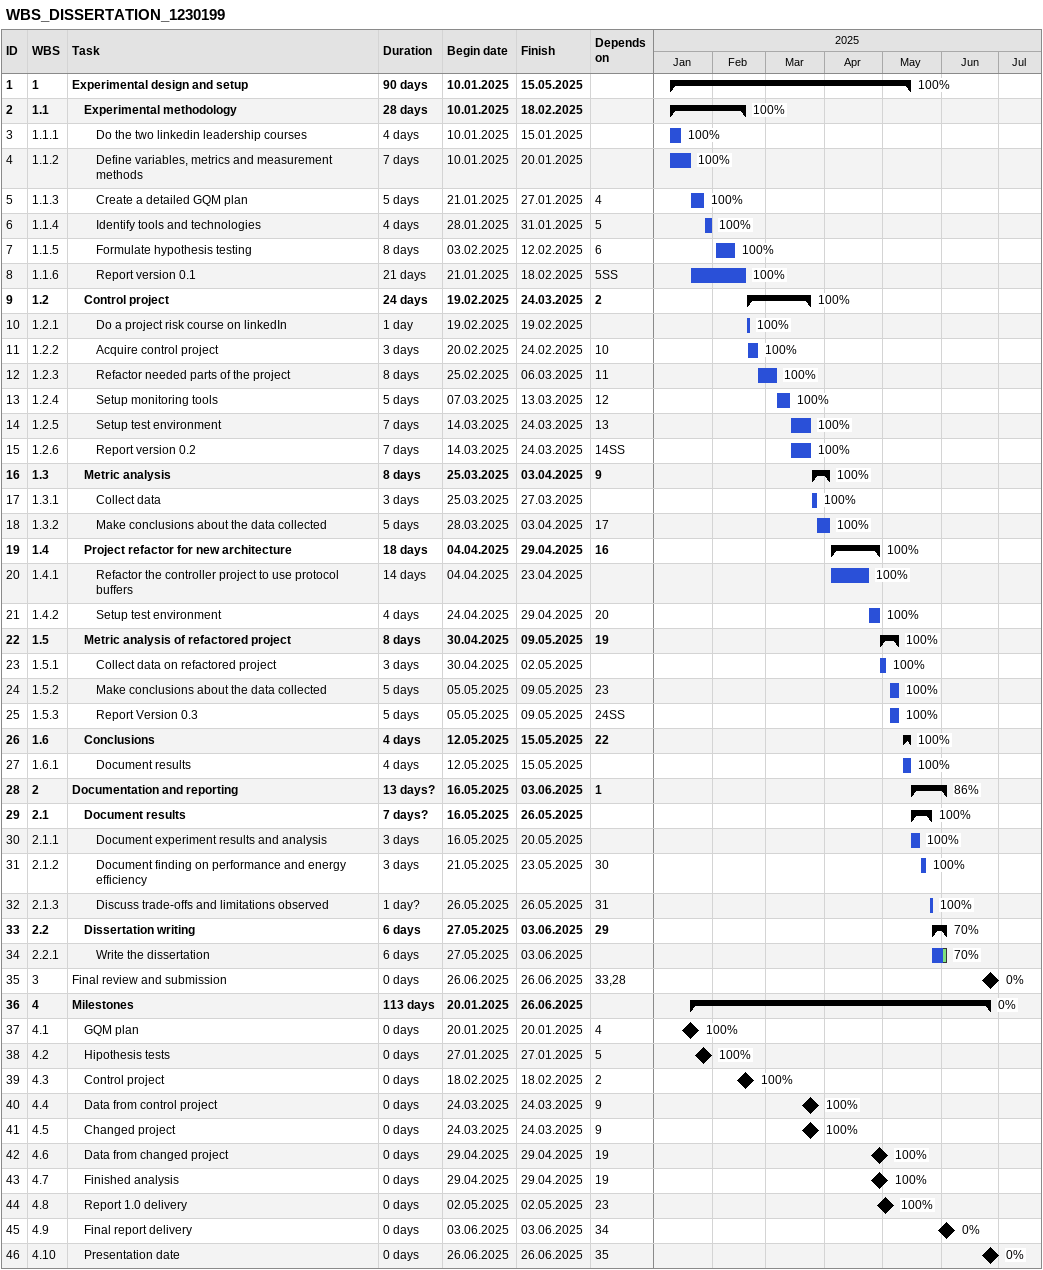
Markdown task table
WBS_DISSERTATION_1230199

| ID | WBS | Task | Duration | Start | Finish | Predecessors | % complete |
|---|---|---|---|---|---|---|---|
| 1 | 1 | **Experimental design and setup** | 90d | 2025-01-10 | 2025-05-15 |  | 100 |
| 2 | 1.1 | **Experimental methodology** | 28d | 2025-01-10 | 2025-02-18 |  | 100 |
| 3 | 1.1.1 | Do the two linkedin leadership courses | 4d | 2025-01-10 | 2025-01-15 |  | 100 |
| 4 | 1.1.2 | Define variables, metrics and measurement methods | 7d | 2025-01-10 | 2025-01-20 |  | 100 |
| 5 | 1.1.3 | Create a detailed GQM plan | 5d | 2025-01-21 | 2025-01-27 | 4 | 100 |
| 6 | 1.1.4 | Identify tools and technologies | 4d | 2025-01-28 | 2025-01-31 | 5 | 100 |
| 7 | 1.1.5 | Formulate hypothesis testing | 8d | 2025-02-03 | 2025-02-12 | 6 | 100 |
| 8 | 1.1.6 | Report version 0.1 | 21d | 2025-01-21 | 2025-02-18 | 5SS | 100 |
| 9 | 1.2 | **Control project** | 24d | 2025-02-19 | 2025-03-24 | 2 | 100 |
| 10 | 1.2.1 | Do a project risk course on linkedIn | 1d | 2025-02-19 | 2025-02-19 |  | 100 |
| 11 | 1.2.2 | Acquire control project | 3d | 2025-02-20 | 2025-02-24 | 10 | 100 |
| 12 | 1.2.3 | Refactor needed parts of the project | 8d | 2025-02-25 | 2025-03-06 | 11 | 100 |
| 13 | 1.2.4 | Setup monitoring tools | 5d | 2025-03-07 | 2025-03-13 | 12 | 100 |
| 14 | 1.2.5 | Setup test environment | 7d | 2025-03-14 | 2025-03-24 | 13 | 100 |
| 15 | 1.2.6 | Report version 0.2 | 7d | 2025-03-14 | 2025-03-24 | 14SS | 100 |
| 16 | 1.3 | **Metric analysis** | 8d | 2025-03-25 | 2025-04-03 | 9 | 100 |
| 17 | 1.3.1 | Collect data | 3d | 2025-03-25 | 2025-03-27 |  | 100 |
| 18 | 1.3.2 | Make conclusions about the data collected | 5d | 2025-03-28 | 2025-04-03 | 17 | 100 |
| 19 | 1.4 | **Project refactor for new architecture** | 18d | 2025-04-04 | 2025-04-29 | 16 | 100 |
| 20 | 1.4.1 | Refactor the controller project to use protocol buffers | 14d | 2025-04-04 | 2025-04-23 |  | 100 |
| 21 | 1.4.2 | Setup test environment | 4d | 2025-04-24 | 2025-04-29 | 20 | 100 |
| 22 | 1.5 | **Metric analysis of refactored project** | 8d | 2025-04-30 | 2025-05-09 | 19 | 100 |
| 23 | 1.5.1 | Collect data on refactored project | 3d | 2025-04-30 | 2025-05-02 |  | 100 |
| 24 | 1.5.2 | Make conclusions about the data collected | 5d | 2025-05-05 | 2025-05-09 | 23 | 100 |
| 25 | 1.5.3 | Report Version 0.3 | 5d | 2025-05-05 | 2025-05-09 | 24SS | 100 |
| 26 | 1.6 | **Conclusions** | 4d | 2025-05-12 | 2025-05-15 | 22 | 100 |
| 27 | 1.6.1 | Document results | 4d | 2025-05-12 | 2025-05-15 |  | 100 |
| 28 | 2 | **Documentation and reporting** | 13d? | 2025-05-16 | 2025-06-03 | 1 | 86 |
| 29 | 2.1 | **Document results** | 7d? | 2025-05-16 | 2025-05-26 |  | 100 |
| 30 | 2.1.1 | Document experiment results and analysis | 3d | 2025-05-16 | 2025-05-20 |  | 100 |
| 31 | 2.1.2 | Document finding on performance and energy efficiency | 3d | 2025-05-21 | 2025-05-23 | 30 | 100 |
| 32 | 2.1.3 | Discuss trade-offs and limitations observed | 1d? | 2025-05-26 | 2025-05-26 | 31 | 100 |
| 33 | 2.2 | **Dissertation writing** | 6d | 2025-05-27 | 2025-06-03 | 29 | 70 |
| 34 | 2.2.1 | Write the dissertation | 6d | 2025-05-27 | 2025-06-03 |  | 70 |
| 35 | 3 | Final review and submission | 0d | 2025-06-26 | 2025-06-26 | 33, 28 | 0 |
| 36 | 4 | **Milestones** | 113d | 2025-01-20 | 2025-06-26 |  | 0 |
| 37 | 4.1 | GQM plan | 0d | 2025-01-20 | 2025-01-20 | 4 | 100 |
| 38 | 4.2 | Hipothesis tests | 0d | 2025-01-27 | 2025-01-27 | 5 | 100 |
| 39 | 4.3 | Control project | 0d | 2025-02-18 | 2025-02-18 | 2 | 100 |
| 40 | 4.4 | Data from control project | 0d | 2025-03-24 | 2025-03-24 | 9 | 100 |
| 41 | 4.5 | Changed project | 0d | 2025-03-24 | 2025-03-24 | 9 | 100 |
| 42 | 4.6 | Data from changed project | 0d | 2025-04-29 | 2025-04-29 | 19 | 100 |
| 43 | 4.7 | Finished analysis | 0d | 2025-04-29 | 2025-04-29 | 19 | 100 |
| 44 | 4.8 | Report 1.0 delivery | 0d | 2025-05-02 | 2025-05-02 | 23 | 100 |
| 45 | 4.9 | Final report delivery | 0d | 2025-06-03 | 2025-06-03 | 34 | 0 |
| 46 | 4.10 | Presentation date | 0d | 2025-06-26 | 2025-06-26 | 35 | 0 |
